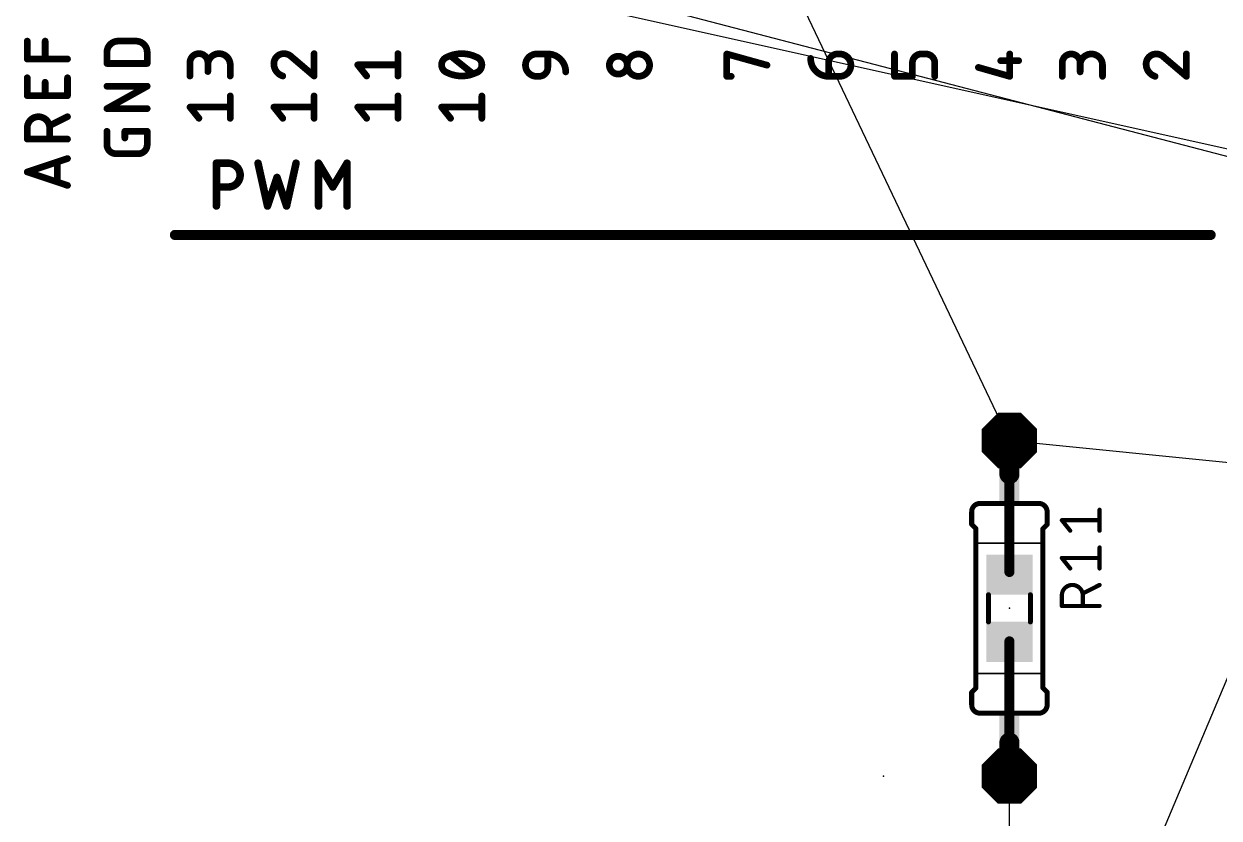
# Model space of a CAD drawing. Extents: x -123 to 102, y -1 to 117.
# Drawn here: x 10.79 to 46.99, y 26.67 to 50.71 of the extents above; entities that cross this region are included whole.
import ezdxf

# ---------------------------------------------------------------- set-up
doc = ezdxf.new("R2010")
doc.units = 0
for name, color, linetype in [('1', 12, 'CONTINUOUS'), ('17', 110, 'CONTINUOUS'), ('19', 53, 'CONTINUOUS'), ('21', 253, 'CONTINUOUS'), ('23', 53, 'CONTINUOUS'), ('25', 253, 'CONTINUOUS'), ('39', 12, 'CONTINUOUS'), ('51', 253, 'CONTINUOUS')]:
    doc.layers.add(name, color=color, linetype=linetype)

# ---------------------------------------------------------------- blocks, each defined once
blk = doc.blocks.new('RECT')
blk.add_solid([(-0.5, -0.5), (0.5, -0.5), (-0.5, 0.5), (0.5, 0.5)])
blk = doc.blocks.new('OCTAGONP')
at = {"const_width": 0.5}
blk.add_lwpolyline([(-0.25, -0.1036), (-0.25, 0.1036), (-0.1036, 0.25), (0.1036, 0.25), (0.25, 0.1036), (0.25, -0.1036), (0.1036, -0.25), (-0.1036, -0.25), (-0.25, -0.1036), (-0.25, 0.1036)], dxfattribs=at)

msp = doc.modelspace()

# ---------------------------------------------------------------- linework, layer by layer
at = {"layer": '1', "const_width": 0.3048}
for points in [[(40.64, 37.52), (40.64, 34.12)], [(40.64, 32.02), (40.64, 27.92)]]:
    msp.add_lwpolyline(points, dxfattribs=at)
at = {"layer": '1', "const_width": 0.1524}
for points in [[(40.7162, 37.52, 1), (40.5638, 37.52)], [(40.5638, 34.12, 1), (40.7162, 34.12)], [(40.7162, 32.02, 1), (40.5638, 32.02)], [(40.5638, 27.92, 1), (40.7162, 27.92)]]:
    msp.add_lwpolyline(points, format="xyb", dxfattribs=at)
at = {"layer": '19'}
for p, q in [((40.64, 15.24), (65.786, 74.93)), ((27.94, 64.77), (40.64, 38.1)), ((24.13, 52.07), (58.42, 44.45)), ((26.67, 52.07), (55.88, 44.45)), ((40.64, 38.1), (53.34, 36.83)), ((40.64, 25.4), (40.64, 27.94))]:
    msp.add_line(p, q, dxfattribs=at)
at = {"layer": '21'}
for points, const_width in [([(39.751, 36.195, 0.4142), (39.497, 35.941)], 0.1524), ([(39.751, 36.2331, 1), (39.751, 36.1569)], 0.0762), ([(39.751, 36.1569, 1), (39.751, 36.2331)], 0.0762), ([(41.783, 35.941, 0.4142), (41.529, 36.195)], 0.1524), ([(41.529, 36.2331, 1), (41.529, 36.1569)], 0.0762), ([(41.529, 36.1569, 1), (41.529, 36.2331)], 0.0762), ([(39.5351, 35.941, 1), (39.4589, 35.941)], 0.0762), ([(39.4589, 35.941, 1), (39.5351, 35.941)], 0.0762), ([(41.8211, 35.941, 1), (41.7449, 35.941)], 0.0762), ([(41.7449, 35.941, 1), (41.8211, 35.941)], 0.0762), ([(39.4589, 35.56, 1), (39.5351, 35.56)], 0.0762), ([(39.5239, 35.5869, 1), (39.4701, 35.5331)], 0.0762), ([(39.6621, 35.433, 1), (39.5859, 35.433)], 0.0762), ([(39.5971, 35.4061, 1), (39.6509, 35.4599)], 0.0762), ([(41.6941, 35.433, 1), (41.6179, 35.433)], 0.0762), ([(41.6291, 35.4599, 1), (41.6829, 35.4061)], 0.0762), ([(41.7449, 35.56, 1), (41.8211, 35.56)], 0.0762), ([(41.8099, 35.5331, 1), (41.7561, 35.5869)], 0.0762), ([(39.5351, 30.48, 1), (39.4589, 30.48)], 0.0762), ([(39.4701, 30.5069, 1), (39.5239, 30.4531)], 0.0762), ([(39.5859, 30.607, 1), (39.6621, 30.607)], 0.0762), ([(39.6509, 30.5801, 1), (39.5971, 30.6339)], 0.0762), ([(41.6179, 30.607, 1), (41.6941, 30.607)], 0.0762), ([(41.6829, 30.6339, 1), (41.6291, 30.5801)], 0.0762), ([(41.8211, 30.48, 1), (41.7449, 30.48)], 0.0762), ([(41.7561, 30.4531, 1), (41.8099, 30.5069)], 0.0762), ([(39.497, 30.099, 0.4142), (39.751, 29.845)], 0.1524), ([(39.5351, 30.099, 1), (39.4589, 30.099)], 0.0762), ([(39.4589, 30.099, 1), (39.5351, 30.099)], 0.0762), ([(41.529, 29.845, 0.4142), (41.783, 30.099)], 0.1524), ([(41.8211, 30.099, 1), (41.7449, 30.099)], 0.0762), ([(41.7449, 30.099, 1), (41.8211, 30.099)], 0.0762), ([(39.751, 29.8831, 1), (39.751, 29.8069)], 0.0762), ([(39.751, 29.8069, 1), (39.751, 29.8831)], 0.0762), ([(41.529, 29.8831, 1), (41.529, 29.8069)], 0.0762), ([(41.529, 29.8069, 1), (41.529, 29.8831)], 0.0762)]:
    msp.add_lwpolyline(points, format="xyb", dxfattribs=dict(at, const_width=const_width))
at = {"layer": '21', "const_width": 0.1524}
for points in [[(39.751, 36.195), (41.529, 36.195)], [(39.497, 35.941), (39.497, 35.56)], [(41.783, 35.941), (41.783, 35.56)], [(39.624, 35.433), (39.497, 35.56)], [(39.624, 30.607), (39.624, 35.433)], [(41.656, 35.433), (41.783, 35.56)], [(41.656, 30.607), (41.656, 35.433)], [(39.624, 30.607), (39.497, 30.48)], [(39.497, 30.099), (39.497, 30.48)], [(41.656, 30.607), (41.783, 30.48)], [(41.783, 30.099), (41.783, 30.48)], [(39.751, 29.845), (41.529, 29.845)]]:
    msp.add_lwpolyline(points, dxfattribs=at)
at = {"layer": '23'}
for p in [(40.64, 33.02), (36.83, 27.94)]:
    msp.add_point(p, dxfattribs=at)
at = {"layer": '25', "const_width": 0.127}
for points in [[(43.3705, 35.3695), (43.3705, 36.0045)], [(42.4815, 35.3695), (42.2275, 35.687)], [(42.2275, 35.687), (43.3705, 35.687)], [(43.3705, 34.2265), (43.3705, 34.8615)], [(42.4815, 34.2265), (42.2275, 34.544)], [(42.2275, 34.544), (43.3705, 34.544)], [(43.3705, 33.7268), (42.8625, 33.4728)], [(42.2275, 33.0918), (42.2275, 33.4093)], [(42.8625, 33.4093), (42.8625, 33.0918)], [(43.3705, 33.0918), (42.2275, 33.0918)]]:
    msp.add_lwpolyline(points, dxfattribs=at)
at = {"layer": '25'}
for points, const_width in [([(43.4023, 36.0045, 1), (43.3387, 36.0045)], 0.0635), ([(42.2275, 35.7188, 1), (42.2275, 35.6553)], 0.0635), ([(42.2523, 35.7068, 1), (42.2027, 35.6672)], 0.0635), ([(43.3705, 35.6553, 1), (43.3705, 35.7188)], 0.0635), ([(42.4567, 35.3497, 1), (42.5063, 35.3893)], 0.0635), ([(43.3387, 35.3695, 1), (43.4023, 35.3695)], 0.0635), ([(43.4023, 34.8615, 1), (43.3387, 34.8615)], 0.0635), ([(42.2275, 34.5758, 1), (42.2275, 34.5123)], 0.0635), ([(42.2523, 34.5638, 1), (42.2027, 34.5242)], 0.0635), ([(43.3705, 34.5123, 1), (43.3705, 34.5758)], 0.0635), ([(42.4567, 34.2067, 1), (42.5063, 34.2463)], 0.0635), ([(43.3387, 34.2265, 1), (43.4023, 34.2265)], 0.0635), ([(42.8625, 33.4093, 1), (42.2275, 33.4093)], 0.127), ([(43.3847, 33.6984, 1), (43.3563, 33.7552)], 0.0635), ([(42.2593, 33.4093, 1), (42.1957, 33.4093)], 0.0635), ([(42.1957, 33.4093, 1), (42.2593, 33.4093)], 0.0635), ([(42.8483, 33.5012, 1), (42.8767, 33.4444)], 0.0635), ([(42.8943, 33.4093, 1), (42.8308, 33.4093)], 0.0635), ([(42.8308, 33.4093, 1), (42.8943, 33.4093)], 0.0635), ([(42.1957, 33.0918, 1), (42.2593, 33.0918)], 0.0635), ([(42.2275, 33.1235, 1), (42.2275, 33.06)], 0.0635), ([(42.8308, 33.0918, 1), (42.8943, 33.0918)], 0.0635), ([(43.3705, 33.06, 1), (43.3705, 33.1235)], 0.0635)]:
    msp.add_lwpolyline(points, format="xyb", dxfattribs=dict(at, const_width=const_width))
at = {"layer": '39', "const_width": 0.0508}
for points in [[(39.657, 31.047), (39.657, 34.993)], [(39.657, 34.993), (41.623, 34.993)], [(41.623, 34.993), (41.623, 31.047)], [(41.623, 31.047), (39.657, 31.047)]]:
    msp.add_lwpolyline(points, dxfattribs=at)
at = {"layer": '39', "const_width": 0.0254}
for points in [[(39.6697, 34.993, 1), (39.6443, 34.993)], [(39.657, 35.0057, 1), (39.657, 34.9803)], [(41.6357, 34.993, 1), (41.6103, 34.993)], [(41.623, 34.9803, 1), (41.623, 35.0057)], [(39.657, 31.0597, 1), (39.657, 31.0343)], [(39.6443, 31.047, 1), (39.6697, 31.047)], [(41.6103, 31.047, 1), (41.6357, 31.047)], [(41.623, 31.0343, 1), (41.623, 31.0597)]]:
    msp.add_lwpolyline(points, format="xyb", dxfattribs=at)
at = {"layer": '51'}
for points, const_width in [([(10.8966, 49.6485), (10.8966, 50.1904)], 0.2032), ([(11.4385, 49.6485), (11.4385, 50.1904)], 0.2032), ([(13.3096, 49.5131), (13.3096, 49.8517)], 0.2032), ([(13.6483, 50.1904), (14.1901, 50.1904)], 0.2032), ([(14.5288, 49.8517), (14.5288, 49.5131)], 0.2032), ([(12.1158, 49.6485), (10.8966, 49.6485)], 0.2032), ([(14.5288, 49.5131), (13.3096, 49.5131)], 0.2032), ([(15.8242, 49.1338), (15.8242, 49.5402)], 0.2032), ([(16.3661, 49.5402), (16.3661, 49.2692)], 0.2032), ([(18.9061, 49.7095), (19.5834, 49.1338)], 0.2032), ([(19.5834, 49.1338), (19.5834, 49.8111)], 0.2032), ([(22.1234, 49.1338), (22.1234, 49.8111)], 0.2032), ([(24.3925, 49.2015), (23.7151, 49.7434)], 0.2032), ([(26.3229, 49.8009), (26.6615, 49.8009)], 0.2032), ([(26.6615, 49.8009), (26.6615, 49.3945)], 0.2032), ([(32.0802, 49.1236), (32.0802, 49.8009)], 0.2032), ([(32.0802, 49.8009), (33.2994, 49.4623)], 0.2032), ([(35.1621, 49.1236), (35.1621, 49.53)], 0.2032), ([(35.433, 49.8009), (35.5007, 49.8009)], 0.2032), ([(37.1602, 49.1236), (37.1602, 49.8009)], 0.2032), ([(37.7021, 49.53), (37.7021, 49.1236)], 0.2032), ([(38.1085, 49.8009), (37.973, 49.8009)], 0.2032), ([(38.3794, 49.1236), (38.3794, 49.53)], 0.2032), ([(40.3775, 49.5977), (40.9194, 49.5977)], 0.2032), ([(40.6485, 49.1236), (40.6485, 49.8009)], 0.2032), ([(42.2402, 49.1236), (42.2402, 49.53)], 0.2032), ([(42.7821, 49.53), (42.7821, 49.2591)], 0.2032), ([(45.3221, 49.6993), (45.9994, 49.1236)], 0.2032), ([(45.9994, 49.1236), (45.9994, 49.8009)], 0.2032), ([(17.0434, 49.1338), (17.0434, 49.4724)], 0.2032), ([(21.1751, 49.1338), (20.9042, 49.4724)], 0.2032), ([(20.9042, 49.4724), (22.1234, 49.4724)], 0.2032), ([(26.3906, 49.1236), (26.3229, 49.1236)], 0.2032), ([(32.2157, 49.1236), (32.0802, 49.1236)], 0.2032), ([(35.5007, 49.1236), (35.1621, 49.1236)], 0.2032), ([(37.7021, 49.1236), (37.1602, 49.1236)], 0.2032), ([(39.7002, 49.3945), (40.6485, 49.1236)], 0.2032), ([(43.4594, 49.1236), (43.4594, 49.4623)], 0.2032), ([(10.8966, 48.5391), (10.8966, 49.0809)], 0.2032), ([(11.4385, 48.5391), (11.4385, 48.9455)], 0.2032), ([(12.1158, 49.0809), (12.1158, 48.5391)], 0.2032), ([(13.3096, 48.1476), (14.5288, 48.8249)], 0.2032), ([(14.5288, 48.8249), (13.3096, 48.8249)], 0.2032), ([(12.1158, 48.5391), (10.8966, 48.5391)], 0.2032), ([(17.0434, 47.8536), (17.0434, 48.5309)], 0.2032), ([(19.5834, 47.8536), (19.5834, 48.5309)], 0.2032), ([(22.1234, 47.8536), (22.1234, 48.5309)], 0.2032), ([(24.6634, 47.8536), (24.6634, 48.5309)], 0.2032), ([(14.5288, 48.1476), (13.3096, 48.1476)], 0.2032), ([(16.0951, 47.8536), (15.8242, 48.1923)], 0.2032), ([(15.8242, 48.1923), (17.0434, 48.1923)], 0.2032), ([(18.6351, 47.8536), (18.3642, 48.1923)], 0.2032), ([(18.3642, 48.1923), (19.5834, 48.1923)], 0.2032), ([(21.1751, 47.8536), (20.9042, 48.1923)], 0.2032), ([(20.9042, 48.1923), (22.1234, 48.1923)], 0.2032), ([(23.7151, 47.8536), (23.4442, 48.1923)], 0.2032), ([(23.4442, 48.1923), (24.6634, 48.1923)], 0.2032), ([(12.1158, 47.9015), (11.5739, 47.6306)], 0.2032), ([(10.8966, 47.2242), (10.8966, 47.5629)], 0.2032), ([(11.5739, 47.5629), (11.5739, 47.2242)], 0.2032), ([(13.3096, 47.053), (13.3096, 47.4594)], 0.2032), ([(13.8515, 47.2562), (13.8515, 47.4594)], 0.2032), ([(13.8515, 47.4594), (14.5288, 47.4594)], 0.2032), ([(14.5288, 47.4594), (14.5288, 47.053)], 0.2032), ([(12.1158, 47.2242), (10.8966, 47.2242)], 0.2032), ([(10.8966, 46.2286), (12.1158, 46.635)], 0.2032), ([(14.2579, 46.7821), (13.5805, 46.7821)], 0.2032), ([(12.1158, 45.8222), (10.8966, 46.2286)], 0.2032), ([(11.811, 46.5334), (11.811, 45.9238)], 0.2032), ([(16.6243, 45.1993), (16.6243, 46.4947)], 0.2286), ([(16.6243, 46.4947), (16.9841, 46.4947)], 0.2286), ([(17.8852, 46.4947), (18.173, 45.1993)], 0.2286), ([(18.7488, 45.1993), (19.0366, 46.4947)], 0.2286), ([(19.7174, 45.1993), (19.7174, 46.4947)], 0.2286), ([(19.7174, 46.4947), (20.1492, 45.775)], 0.2286), ([(20.1492, 45.775), (20.581, 46.4947)], 0.2286), ([(20.581, 46.4947), (20.581, 45.1993)], 0.2286), ([(18.173, 45.1993), (18.4609, 46.0629)], 0.2286), ([(18.4609, 46.0629), (18.7488, 45.1993)], 0.2286), ([(16.9841, 45.775), (16.6243, 45.775)], 0.2286), ([(46.736, 44.323), (15.367, 44.323)], 0.3048), ([(40.64, 38.1), (40.64, 37.084)], 0.6096), ([(40.005, 33.43), (40.005, 32.61)], 0.1524), ([(41.275, 33.43), (41.275, 32.61)], 0.1524), ([(40.64, 27.94), (40.64, 28.956)], 0.6096)]:
    msp.add_lwpolyline(points, dxfattribs=dict(at, const_width=const_width))
for points, const_width in [([(10.9474, 50.1904, 1), (10.8458, 50.1904)], 0.1016), ([(11.4893, 50.1904, 1), (11.3877, 50.1904)], 0.1016), ([(13.6483, 50.1904, 0.4142), (13.3096, 49.8517)], 0.2032), ([(13.3604, 49.8517, 1), (13.2588, 49.8517)], 0.1016), ([(13.6483, 50.2412, 1), (13.6483, 50.1396)], 0.1016), ([(13.6483, 50.1396, 1), (13.6483, 50.2412)], 0.1016), ([(14.5288, 49.8517, 0.4142), (14.1901, 50.1904)], 0.2032), ([(14.1901, 50.2412, 1), (14.1901, 50.1396)], 0.1016), ([(14.1901, 50.1396, 1), (14.1901, 50.2412)], 0.1016), ([(14.5796, 49.8517, 1), (14.478, 49.8517)], 0.1016), ([(10.8966, 49.6993, 1), (10.8966, 49.5977)], 0.1016), ([(10.8458, 49.6485, 1), (10.9474, 49.6485)], 0.1016), ([(11.3877, 49.6485, 1), (11.4893, 49.6485)], 0.1016), ([(12.1158, 49.5977, 1), (12.1158, 49.6993)], 0.1016), ([(13.2588, 49.8517, 1), (13.3604, 49.8517)], 0.1016), ([(13.3096, 49.5639, 1), (13.3096, 49.4623)], 0.1016), ([(14.478, 49.8517, 1), (14.5796, 49.8517)], 0.1016), ([(14.5288, 49.4623, 1), (14.5288, 49.5639)], 0.1016), ([(16.3661, 49.5402, 1), (15.8242, 49.5402)], 0.2032), ([(15.875, 49.5402, 1), (15.7734, 49.5402)], 0.1016), ([(15.7734, 49.5402, 1), (15.875, 49.5402)], 0.1016), ([(17.0434, 49.4724, 1), (16.3661, 49.4724)], 0.2032), ([(16.4169, 49.5402, 1), (16.3153, 49.5402)], 0.1016), ([(16.3153, 49.5402, 1), (16.4169, 49.5402)], 0.1016), ([(18.669, 49.8111, 0.4142), (18.3642, 49.5063)], 0.2032), ([(18.3642, 49.5063, 0.3252), (18.6351, 49.1338)], 0.2032), ([(18.415, 49.5063, 1), (18.3134, 49.5063)], 0.1016), ([(18.9061, 49.7095, 0.2053), (18.669, 49.8111)], 0.2032), ([(18.669, 49.8619, 1), (18.669, 49.7603)], 0.1016), ([(18.669, 49.7603, 1), (18.669, 49.8619)], 0.1016), ([(18.939, 49.7482, 1), (18.8732, 49.6708)], 0.1016), ([(18.8693, 49.6745, 1), (18.9429, 49.7445)], 0.1016), ([(19.6342, 49.8111, 1), (19.5326, 49.8111)], 0.1016), ([(22.1742, 49.8111, 1), (22.0726, 49.8111)], 0.1016), ([(23.6135, 49.7095, 0.3205), (23.4442, 49.4724)], 0.2032), ([(24.0538, 49.8111, 0.1139), (23.6135, 49.7095)], 0.2032), ([(23.5913, 49.7552, 1), (23.6358, 49.6638)], 0.1016), ([(23.63, 49.6614, 1), (23.5971, 49.7575)], 0.1016), ([(23.7469, 49.783, 1), (23.6834, 49.7037)], 0.1016), ([(24.4941, 49.7095, 0.1139), (24.0538, 49.8111)], 0.2032), ([(24.0538, 49.8619, 1), (24.0538, 49.7603)], 0.1016), ([(24.0538, 49.7603, 1), (24.0538, 49.8619)], 0.1016), ([(24.6634, 49.4724, 0.3205), (24.4941, 49.7095)], 0.2032), ([(24.5105, 49.7575, 1), (24.4776, 49.6614)], 0.1016), ([(24.4718, 49.6638, 1), (24.5163, 49.7552)], 0.1016), ([(26.3229, 49.8009, 1), (26.3229, 49.1236)], 0.2032), ([(26.3229, 49.8517, 1), (26.3229, 49.7501)], 0.1016), ([(26.3229, 49.7501, 1), (26.3229, 49.8517)], 0.1016), ([(26.7123, 49.8009, 1), (26.6107, 49.8009)], 0.1016), ([(27.2034, 49.2591, 0.4142), (26.6615, 49.8009)], 0.2032), ([(26.6615, 49.8517, 1), (26.6615, 49.7501)], 0.1016), ([(26.6615, 49.7501, 1), (26.6615, 49.8517)], 0.1016), ([(28.7951, 49.7332, 1), (28.7951, 49.1913)], 0.2032), ([(28.7951, 49.1913, 1), (28.7951, 49.7332)], 0.2032), ([(28.7951, 49.784, 1), (28.7951, 49.6824)], 0.1016), ([(28.7951, 49.6824, 1), (28.7951, 49.784)], 0.1016), ([(29.4047, 49.8009, 1), (29.4047, 49.1236)], 0.2032), ([(29.4047, 49.1236, 1), (29.4047, 49.8009)], 0.2032), ([(29.4047, 49.8517, 1), (29.4047, 49.7501)], 0.1016), ([(29.4047, 49.7501, 1), (29.4047, 49.8517)], 0.1016), ([(32.0938, 49.8499, 1), (32.0666, 49.752)], 0.1016), ([(32.131, 49.8009, 1), (32.0294, 49.8009)], 0.1016), ([(34.6202, 49.6655, 0.4142), (35.1621, 49.1236)], 0.2032), ([(34.671, 49.6655, 1), (34.5694, 49.6655)], 0.1016), ([(35.433, 49.8009, 0.4142), (35.1621, 49.53)], 0.2032), ([(35.2129, 49.53, 1), (35.1113, 49.53)], 0.1016), ([(35.433, 49.8517, 1), (35.433, 49.7501)], 0.1016), ([(35.433, 49.7501, 1), (35.433, 49.8517)], 0.1016), ([(35.5007, 49.1236, 1), (35.5007, 49.8009)], 0.2032), ([(35.5007, 49.8517, 1), (35.5007, 49.7501)], 0.1016), ([(35.5007, 49.7501, 1), (35.5007, 49.8517)], 0.1016), ([(37.211, 49.8009, 1), (37.1094, 49.8009)], 0.1016), ([(37.973, 49.8009, 0.4142), (37.7021, 49.53)], 0.2032), ([(37.7529, 49.53, 1), (37.6513, 49.53)], 0.1016), ([(37.973, 49.8517, 1), (37.973, 49.7501)], 0.1016), ([(37.973, 49.7501, 1), (37.973, 49.8517)], 0.1016), ([(38.3794, 49.53, 0.4142), (38.1085, 49.8009)], 0.2032), ([(38.1085, 49.8517, 1), (38.1085, 49.7501)], 0.1016), ([(38.1085, 49.7501, 1), (38.1085, 49.8517)], 0.1016), ([(38.4302, 49.53, 1), (38.3286, 49.53)], 0.1016), ([(40.3775, 49.6485, 1), (40.3775, 49.5469)], 0.1016), ([(40.6993, 49.8009, 1), (40.5977, 49.8009)], 0.1016), ([(40.9194, 49.5469, 1), (40.9194, 49.6485)], 0.1016), ([(42.7821, 49.53, 1), (42.2402, 49.53)], 0.2032), ([(42.291, 49.53, 1), (42.1894, 49.53)], 0.1016), ([(43.4594, 49.4623, 1), (42.7821, 49.4623)], 0.2032), ([(42.8329, 49.53, 1), (42.7313, 49.53)], 0.1016), ([(45.085, 49.8009, 0.4142), (44.7802, 49.4961)], 0.2032), ([(44.7802, 49.4961, 0.3252), (45.0511, 49.1236)], 0.2032), ([(44.831, 49.4961, 1), (44.7294, 49.4961)], 0.1016), ([(45.3221, 49.6993, 0.2053), (45.085, 49.8009)], 0.2032), ([(45.085, 49.8517, 1), (45.085, 49.7501)], 0.1016), ([(45.085, 49.7501, 1), (45.085, 49.8517)], 0.1016), ([(45.355, 49.738, 1), (45.2892, 49.6606)], 0.1016), ([(45.2853, 49.6643, 1), (45.3589, 49.7344)], 0.1016), ([(46.0502, 49.8009, 1), (45.9486, 49.8009)], 0.1016), ([(13.2588, 49.5131, 1), (13.3604, 49.5131)], 0.1016), ([(14.478, 49.5131, 1), (14.5796, 49.5131)], 0.1016), ([(16.3153, 49.4724, 1), (16.4169, 49.4724)], 0.1016), ([(16.3153, 49.2692, 1), (16.4169, 49.2692)], 0.1016), ([(17.0942, 49.4724, 1), (16.9926, 49.4724)], 0.1016), ([(16.9926, 49.4724, 1), (17.0942, 49.4724)], 0.1016), ([(18.3134, 49.5063, 1), (18.415, 49.5063)], 0.1016), ([(18.6195, 49.0854, 1), (18.6508, 49.1821)], 0.1016), ([(20.9439, 49.5042, 1), (20.8645, 49.4407)], 0.1016), ([(20.9042, 49.5232, 1), (20.9042, 49.4216)], 0.1016), ([(22.1234, 49.4216, 1), (22.1234, 49.5232)], 0.1016), ([(23.4442, 49.4724, 0.3205), (23.6135, 49.2354)], 0.2032), ([(23.495, 49.4724, 1), (23.3934, 49.4724)], 0.1016), ([(23.3934, 49.4724, 1), (23.495, 49.4724)], 0.1016), ([(23.6135, 49.2354, 0.1139), (24.0538, 49.1338)], 0.2032), ([(23.6358, 49.281, 1), (23.5913, 49.1897)], 0.1016), ([(23.5971, 49.1873, 1), (23.63, 49.2834)], 0.1016), ([(24.0538, 49.1338, 0.1139), (24.4941, 49.2354)], 0.2032), ([(24.0538, 49.1846, 1), (24.0538, 49.083)], 0.1016), ([(24.0538, 49.083, 1), (24.0538, 49.1846)], 0.1016), ([(24.3607, 49.1618, 1), (24.4242, 49.2412)], 0.1016), ([(24.4941, 49.2354, 0.3205), (24.6634, 49.4724)], 0.2032), ([(24.4776, 49.2834, 1), (24.5105, 49.1873)], 0.1016), ([(24.5163, 49.1897, 1), (24.4718, 49.281)], 0.1016), ([(24.7142, 49.4724, 1), (24.6126, 49.4724)], 0.1016), ([(24.6126, 49.4724, 1), (24.7142, 49.4724)], 0.1016), ([(26.3229, 49.1744, 1), (26.3229, 49.0728)], 0.1016), ([(26.3229, 49.0728, 1), (26.3229, 49.1744)], 0.1016), ([(26.3906, 49.1236, 0.4142), (26.6615, 49.3945)], 0.2032), ([(26.3906, 49.1744, 1), (26.3906, 49.0728)], 0.1016), ([(26.3906, 49.0728, 1), (26.3906, 49.1744)], 0.1016), ([(26.7123, 49.3945, 1), (26.6107, 49.3945)], 0.1016), ([(26.6107, 49.3945, 1), (26.7123, 49.3945)], 0.1016), ([(27.1526, 49.2591, 1), (27.2542, 49.2591)], 0.1016), ([(28.7951, 49.2421, 1), (28.7951, 49.1405)], 0.1016), ([(28.7951, 49.1405, 1), (28.7951, 49.2421)], 0.1016), ([(29.4047, 49.1744, 1), (29.4047, 49.0728)], 0.1016), ([(29.4047, 49.0728, 1), (29.4047, 49.1744)], 0.1016), ([(32.0802, 49.1744, 1), (32.0802, 49.0728)], 0.1016), ([(32.2157, 49.0728, 1), (32.2157, 49.1744)], 0.1016), ([(33.2858, 49.4133, 1), (33.313, 49.5112)], 0.1016), ([(35.1113, 49.53, 1), (35.2129, 49.53)], 0.1016), ([(35.1621, 49.1744, 1), (35.1621, 49.0728)], 0.1016), ([(35.1621, 49.0728, 1), (35.1621, 49.1744)], 0.1016), ([(35.5007, 49.1744, 1), (35.5007, 49.0728)], 0.1016), ([(35.5007, 49.0728, 1), (35.5007, 49.1744)], 0.1016), ([(37.1602, 49.1744, 1), (37.1602, 49.0728)], 0.1016), ([(37.6513, 49.53, 1), (37.7529, 49.53)], 0.1016), ([(37.7021, 49.0728, 1), (37.7021, 49.1744)], 0.1016), ([(38.3286, 49.53, 1), (38.4302, 49.53)], 0.1016), ([(39.7142, 49.4434, 1), (39.6862, 49.3457)], 0.1016), ([(42.1894, 49.53, 1), (42.291, 49.53)], 0.1016), ([(42.7313, 49.53, 1), (42.8329, 49.53)], 0.1016), ([(42.7313, 49.4623, 1), (42.8329, 49.4623)], 0.1016), ([(42.7313, 49.2591, 1), (42.8329, 49.2591)], 0.1016), ([(43.5102, 49.4623, 1), (43.4086, 49.4623)], 0.1016), ([(43.4086, 49.4623, 1), (43.5102, 49.4623)], 0.1016), ([(44.7294, 49.4961, 1), (44.831, 49.4961)], 0.1016), ([(10.9474, 49.0809, 1), (10.8458, 49.0809)], 0.1016), ([(11.4893, 48.9455, 1), (11.3877, 48.9455)], 0.1016), ([(12.1666, 49.0809, 1), (12.065, 49.0809)], 0.1016), ([(13.3096, 48.8757, 1), (13.3096, 48.7741)], 0.1016), ([(14.5535, 48.7805, 1), (14.5041, 48.8693)], 0.1016), ([(14.5288, 48.7741, 1), (14.5288, 48.8757)], 0.1016), ([(15.7734, 49.1338, 1), (15.875, 49.1338)], 0.1016), ([(16.9926, 49.1338, 1), (17.0942, 49.1338)], 0.1016), ([(19.5326, 49.1338, 1), (19.6342, 49.1338)], 0.1016), ([(19.5505, 49.095, 1), (19.6163, 49.1725)], 0.1016), ([(21.1355, 49.102, 1), (21.2148, 49.1655)], 0.1016), ([(22.0726, 49.1338, 1), (22.1742, 49.1338)], 0.1016), ([(32.0294, 49.1236, 1), (32.131, 49.1236)], 0.1016), ([(35.1113, 49.1236, 1), (35.2129, 49.1236)], 0.1016), ([(37.1094, 49.1236, 1), (37.211, 49.1236)], 0.1016), ([(37.6513, 49.1236, 1), (37.7529, 49.1236)], 0.1016), ([(38.3286, 49.1236, 1), (38.4302, 49.1236)], 0.1016), ([(40.5977, 49.1236, 1), (40.6993, 49.1236)], 0.1016), ([(40.6345, 49.0748, 1), (40.6624, 49.1724)], 0.1016), ([(42.1894, 49.1236, 1), (42.291, 49.1236)], 0.1016), ([(43.4086, 49.1236, 1), (43.5102, 49.1236)], 0.1016), ([(45.0355, 49.0753, 1), (45.0668, 49.1719)], 0.1016), ([(45.9486, 49.1236, 1), (46.0502, 49.1236)], 0.1016), ([(45.9665, 49.0849, 1), (46.0323, 49.1623)], 0.1016), ([(10.8966, 48.5899, 1), (10.8966, 48.4883)], 0.1016), ([(10.8458, 48.5391, 1), (10.9474, 48.5391)], 0.1016), ([(11.3877, 48.5391, 1), (11.4893, 48.5391)], 0.1016), ([(12.065, 48.5391, 1), (12.1666, 48.5391)], 0.1016), ([(12.1158, 48.4883, 1), (12.1158, 48.5899)], 0.1016), ([(17.0942, 48.5309, 1), (16.9926, 48.5309)], 0.1016), ([(19.6342, 48.5309, 1), (19.5326, 48.5309)], 0.1016), ([(22.1742, 48.5309, 1), (22.0726, 48.5309)], 0.1016), ([(24.7142, 48.5309, 1), (24.6126, 48.5309)], 0.1016), ([(13.3096, 48.1984, 1), (13.3096, 48.0968)], 0.1016), ([(13.2849, 48.192, 1), (13.3343, 48.1032)], 0.1016), ([(14.5288, 48.0968, 1), (14.5288, 48.1984)], 0.1016), ([(15.8639, 48.224, 1), (15.7845, 48.1605)], 0.1016), ([(15.8242, 48.2431, 1), (15.8242, 48.1415)], 0.1016), ([(17.0434, 48.1415, 1), (17.0434, 48.2431)], 0.1016), ([(18.4039, 48.224, 1), (18.3245, 48.1605)], 0.1016), ([(18.3642, 48.2431, 1), (18.3642, 48.1415)], 0.1016), ([(19.5834, 48.1415, 1), (19.5834, 48.2431)], 0.1016), ([(20.9439, 48.224, 1), (20.8645, 48.1605)], 0.1016), ([(20.9042, 48.2431, 1), (20.9042, 48.1415)], 0.1016), ([(22.1234, 48.1415, 1), (22.1234, 48.2431)], 0.1016), ([(23.4839, 48.224, 1), (23.4045, 48.1605)], 0.1016), ([(23.4442, 48.2431, 1), (23.4442, 48.1415)], 0.1016), ([(24.6634, 48.1415, 1), (24.6634, 48.2431)], 0.1016), ([(11.5739, 47.5629, 1), (10.8966, 47.5629)], 0.2032), ([(12.1385, 47.8561, 1), (12.0931, 47.947)], 0.1016), ([(16.0555, 47.8219, 1), (16.1348, 47.8853)], 0.1016), ([(16.9926, 47.8536, 1), (17.0942, 47.8536)], 0.1016), ([(18.5955, 47.8219, 1), (18.6748, 47.8853)], 0.1016), ([(19.5326, 47.8536, 1), (19.6342, 47.8536)], 0.1016), ([(21.1355, 47.8219, 1), (21.2148, 47.8853)], 0.1016), ([(22.0726, 47.8536, 1), (22.1742, 47.8536)], 0.1016), ([(23.6755, 47.8219, 1), (23.7548, 47.8853)], 0.1016), ([(24.6126, 47.8536, 1), (24.7142, 47.8536)], 0.1016), ([(10.9474, 47.5629, 1), (10.8458, 47.5629)], 0.1016), ([(10.8458, 47.5629, 1), (10.9474, 47.5629)], 0.1016), ([(11.6247, 47.5629, 1), (11.5231, 47.5629)], 0.1016), ([(11.5231, 47.5629, 1), (11.6247, 47.5629)], 0.1016), ([(11.5512, 47.676, 1), (11.5967, 47.5852)], 0.1016), ([(13.3604, 47.4594, 1), (13.2588, 47.4594)], 0.1016), ([(13.9023, 47.4594, 1), (13.8007, 47.4594)], 0.1016), ([(13.8515, 47.5102, 1), (13.8515, 47.4086)], 0.1016), ([(14.5796, 47.4594, 1), (14.478, 47.4594)], 0.1016), ([(14.5288, 47.4086, 1), (14.5288, 47.5102)], 0.1016), ([(10.8966, 47.275, 1), (10.8966, 47.1734)], 0.1016), ([(10.8458, 47.2242, 1), (10.9474, 47.2242)], 0.1016), ([(11.5231, 47.2242, 1), (11.6247, 47.2242)], 0.1016), ([(12.1158, 47.1734, 1), (12.1158, 47.275)], 0.1016), ([(13.3096, 47.053, 0.4142), (13.5805, 46.7821)], 0.2032), ([(13.3604, 47.053, 1), (13.2588, 47.053)], 0.1016), ([(13.2588, 47.053, 1), (13.3604, 47.053)], 0.1016), ([(13.8007, 47.2562, 1), (13.9023, 47.2562)], 0.1016), ([(14.2579, 46.7821, 0.4142), (14.5288, 47.053)], 0.2032), ([(14.5796, 47.053, 1), (14.478, 47.053)], 0.1016), ([(14.478, 47.053, 1), (14.5796, 47.053)], 0.1016), ([(12.1319, 46.5868, 1), (12.0997, 46.6831)], 0.1016), ([(13.5805, 46.8329, 1), (13.5805, 46.7313)], 0.1016), ([(13.5805, 46.7313, 1), (13.5805, 46.8329)], 0.1016), ([(14.2579, 46.8329, 1), (14.2579, 46.7313)], 0.1016), ([(14.2579, 46.7313, 1), (14.2579, 46.8329)], 0.1016), ([(10.9127, 46.2767, 1), (10.8805, 46.1804)], 0.1016), ([(11.8618, 46.5334, 1), (11.7602, 46.5334)], 0.1016), ([(16.6243, 46.5519, 1), (16.6243, 46.4376)], 0.1143), ([(16.6815, 46.4947, 1), (16.5672, 46.4947)], 0.1143), ([(16.9841, 46.5519, 1), (16.9841, 46.4376)], 0.1143), ([(16.9841, 45.775, 1), (16.9841, 46.4947)], 0.2286), ([(16.9841, 46.4376, 1), (16.9841, 46.5519)], 0.1143), ([(17.941, 46.5071, 1), (17.8294, 46.4823)], 0.1143), ([(19.0924, 46.4823, 1), (18.9808, 46.5071)], 0.1143), ([(19.7745, 46.4947, 1), (19.6602, 46.4947)], 0.1143), ([(19.7664, 46.5241, 1), (19.6684, 46.4653)], 0.1143), ([(20.6381, 46.4947, 1), (20.5238, 46.4947)], 0.1143), ([(20.63, 46.4653, 1), (20.532, 46.5241)], 0.1143), ([(10.8805, 46.2767, 1), (10.9127, 46.1804)], 0.1016), ([(11.7602, 45.9238, 1), (11.8618, 45.9238)], 0.1016), ([(18.5151, 46.081, 1), (18.4067, 46.0448)], 0.1143), ([(18.5151, 46.0448, 1), (18.4067, 46.081)], 0.1143), ([(12.0997, 45.774, 1), (12.1319, 45.8703)], 0.1016), ([(16.6243, 45.8322, 1), (16.6243, 45.7179)], 0.1143), ([(16.9841, 45.8322, 1), (16.9841, 45.7179)], 0.1143), ([(16.9841, 45.7179, 1), (16.9841, 45.8322)], 0.1143), ([(20.1002, 45.8044, 1), (20.1982, 45.7456)], 0.1143), ([(20.1002, 45.7456, 1), (20.1982, 45.8044)], 0.1143), ([(16.5672, 45.1993, 1), (16.6815, 45.1993)], 0.1143), ([(18.1188, 45.2174, 1), (18.2273, 45.1812)], 0.1143), ([(18.1172, 45.1869, 1), (18.2288, 45.2117)], 0.1143), ([(18.693, 45.2117, 1), (18.8046, 45.1869)], 0.1143), ([(18.6946, 45.1812, 1), (18.803, 45.2174)], 0.1143), ([(19.6602, 45.1993, 1), (19.7745, 45.1993)], 0.1143), ([(20.5238, 45.1993, 1), (20.6381, 45.1993)], 0.1143), ([(15.367, 44.3992, 1), (15.367, 44.2468)], 0.1524), ([(46.736, 44.2468, 1), (46.736, 44.3992)], 0.1524), ([(40.7924, 38.1, 1), (40.4876, 38.1)], 0.3048), ([(40.4876, 37.084, 1), (40.7924, 37.084)], 0.3048), ([(40.0431, 33.43, 1), (39.9669, 33.43)], 0.0762), ([(41.3131, 33.43, 1), (41.2369, 33.43)], 0.0762), ([(39.9669, 32.61, 1), (40.0431, 32.61)], 0.0762), ([(41.2369, 32.61, 1), (41.3131, 32.61)], 0.0762), ([(40.7924, 28.956, 1), (40.4876, 28.956)], 0.3048), ([(40.4876, 27.94, 1), (40.7924, 27.94)], 0.3048)]:
    msp.add_lwpolyline(points, format="xyb", dxfattribs=dict(at, const_width=const_width))

# ---------------------------------------------------------------- block references
at = {"layer": '1', "xscale": 1.2, "yscale": 1.4, "rotation": 270}
for p in [(40.64, 34.0454), (40.64, 31.9946)]:
    msp.add_blockref('RECT', p, dxfattribs=at)
at = {"layer": '17', "xscale": 1.6764, "yscale": 1.6764, "rotation": 270}
for p in [(40.64, 38.1), (40.64, 38.1), (40.64, 27.94), (40.64, 27.94)]:
    msp.add_blockref('OCTAGONP', p, dxfattribs=at)
at = {"layer": '21', "rotation": 270}
for p, xscale, yscale in [((40.64, 36.6268), 0.8636, 0.6096), ((40.6415, 33.7618), 0.65, 1.4), ((40.6415, 32.2886), 0.65, 1.4), ((40.64, 29.4132), 0.8636, 0.6096)]:
    msp.add_blockref('RECT', p, dxfattribs=dict(at, xscale=xscale, yscale=yscale))

doc.saveas('drawing.dxf')
